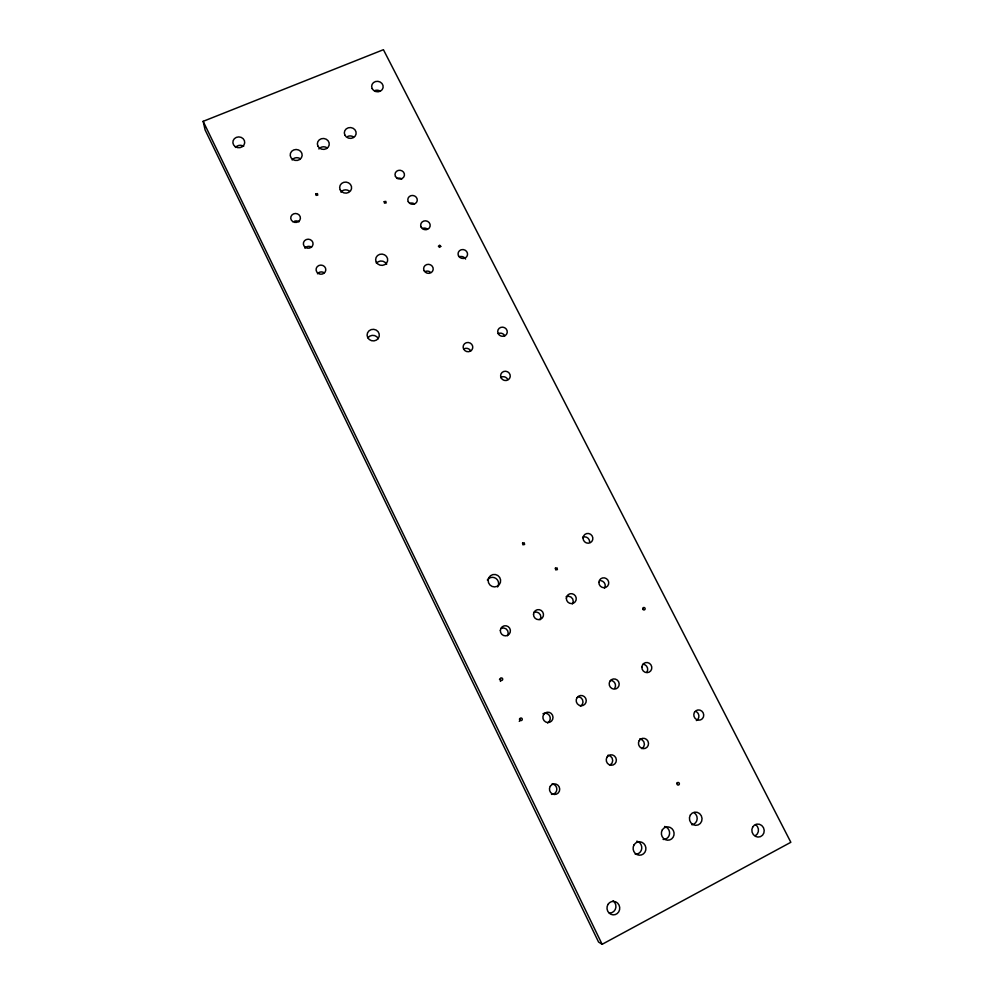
<?xml version="1.0" encoding="UTF-8"?>
<svg xmlns="http://www.w3.org/2000/svg" width="994" height="994" viewBox="0 0 994 994"><rect width="100%" height="100%" fill="white"/><g stroke="black" fill="none" stroke-linecap="round" stroke-linejoin="round"><path stroke-width="1.49" d="M602.128 944.3L790.839 842.291L383.423 49.7L203.161 121.33L205.087 129.891L598.562 942.039L602.128 944.3L203.161 121.33M755.552 824.56A6.486 6.063 71.2 0 1 755.328 835.693M613.037 900.812A6.66 6.287 83.6 0 1 609.372 913.026M235.516 147.46A5.852 5.355 1.9 0 1 243.679 146.304M374.663 90.64A5.703 5.194 9.7 0 1 380.342 91.224M499.473 679.424A1.255 1.23 73.4 0 1 500.417 681.375M519.365 719.159A1.267 1.23 77.9 0 1 519.241 721.346M367.979 337.724A6.039 5.74 7.1 0 1 378.379 338.668M487.321 579.974A6.212 6.126 41.2 0 1 495.869 578.396A6.212 6.126 41.2 0 1 497.596 586.945M607.943 755.229A5.181 4.982 73.6 0 1 610.018 765.02M552.03 783.931A5.231 5.057 81.4 0 1 556.814 789.484A5.231 5.057 81.4 0 1 551.484 794.368M696.595 711.803A5.107 4.858 64.8 0 1 696.334 720.563M639.664 738.94A5.156 4.933 69.9 0 1 641.776 748.656M501.299 377.099A4.796 4.585 20.9 0 1 507.685 379.36M582.583 537.294A4.908 4.759 42.6 0 1 589.628 542.041M340.892 192.103A5.914 5.479 7.1 0 1 349.118 190.898M376.403 263.311A5.952 5.591 8.7 0 1 386.666 264.28M694.247 812.806A6.573 6.212 73.3 0 1 691.836 824.759M664.626 826.461A6.61 6.262 75.8 0 1 669.558 833.842A6.61 6.262 75.8 0 1 663.11 839.445M636.819 841.16A6.647 6.299 78.6 0 1 641.739 848.578A6.647 6.299 78.6 0 1 635.228 854.219M578.322 696.719A5.107 4.945 68.8 0 1 580.347 706.349M533.741 612.49A4.995 4.895 54 0 1 540.09 619.759M566.12 596.711A4.97 4.846 51.4 0 1 572.457 603.942M610.813 680.381A5.082 4.908 64.6 0 1 614.764 688.233M425.382 271.486A4.746 4.461 12.3 0 1 430.091 271.934M464.335 348.708A4.784 4.56 16.4 0 1 470.709 350.957M501.063 628.419A5.02 4.945 58.7 0 1 507.412 635.725M542.985 713.717A5.132 4.995 74.2 0 1 549.707 716.065A5.132 4.995 74.2 0 1 547.495 722.911M643.006 664.203A5.057 4.858 61.3 0 1 646.97 671.994M600.637 580.633A4.958 4.796 49.7 0 1 604.514 588.262M459.315 256.85A4.721 4.423 14.9 0 1 465.59 259.074M498.429 333.537A4.759 4.51 19.3 0 1 504.766 335.786M304.897 248.177A4.796 4.473 3.7 0 1 311.569 247.171M317.446 273.785A4.796 4.51 4.1 0 1 324.131 272.754M294.336 221.302A4.784 4.436 3.5 0 1 299.095 221.761M409.752 203.41A4.697 4.361 11.2 0 1 414.411 203.869M422.462 228.483A4.709 4.398 12.1 0 1 427.134 228.931M397.115 178.498A4.684 4.336 10.5 0 1 401.775 178.97M347.801 136.389A5.852 5.368 7.9 0 1 353.628 136.986M318.888 148.976A5.889 5.405 6.3 0 1 327.076 147.808M292.087 159.897A5.914 5.442 4.7 0 1 300.337 158.729M555.373 568.208L555.721 569.91L557.41 569.587L557.062 567.897L555.373 568.208M522.558 543.109L522.906 544.799L524.596 544.488L524.248 542.811L522.558 543.109M440.752 246.4L439.497 247.382L438.404 246.177L439.671 245.183L440.752 246.4M384.206 201.633L384.504 203.161L386.144 202.925L385.834 201.397L384.206 201.633M315.819 193.855L316.092 195.383L317.745 195.147L317.459 193.619L315.819 193.855M752.731 826.946A6.573 6.15 71 0 0 757.9 837.072A6.573 6.15 71 0 0 763.454 827.642A6.573 6.15 71 0 0 752.731 826.946M607.98 904.416A6.759 6.374 83.4 0 0 613.074 914.853A6.759 6.374 83.4 0 0 619.026 905.074A6.759 6.374 83.4 0 0 607.98 904.416M235.305 146.69A5.927 5.417 2 0 0 244.686 142.912A5.927 5.417 2 0 0 236.348 137.371A5.927 5.417 2 0 0 235.305 146.69M372.203 88.665A5.778 5.243 9.7 0 0 382.156 89.684A5.778 5.243 9.7 0 0 377.882 81.334A5.778 5.243 9.7 0 0 372.203 88.665M677.076 783.036A1.305 1.23 71.4 0 0 678.082 785.049A1.305 1.23 71.4 0 0 679.225 783.185A1.305 1.23 71.4 0 0 677.076 783.036M642.72 608.626A1.242 1.193 53.7 0 0 644.497 609.831A1.242 1.193 53.7 0 0 644.572 607.707A1.242 1.193 53.7 0 0 642.72 608.626M500.404 678.492A1.267 1.242 72.7 0 0 501.374 680.468A1.267 1.242 72.7 0 0 502.566 678.641A1.267 1.242 72.7 0 0 500.404 678.492M519.974 718.575A1.28 1.255 77.4 0 0 520.943 720.563A1.28 1.255 77.4 0 0 522.148 718.724A1.28 1.255 77.4 0 0 519.974 718.575M367.681 337.538A6.113 5.802 7.2 0 0 378.229 338.482A6.113 5.802 7.2 0 0 373.694 329.325A6.113 5.802 7.2 0 0 367.681 337.538M488.141 580.198A6.299 6.2 40.7 0 0 497.162 586.311A6.299 6.2 40.7 0 0 497.845 575.526A6.299 6.2 40.7 0 0 488.141 580.198M607.036 757.105A5.256 5.045 73.3 0 0 611.086 765.256A5.256 5.045 73.3 0 0 615.795 757.714A5.256 5.045 73.3 0 0 607.036 757.105M550.291 786.254A5.305 5.119 81.1 0 0 554.317 794.492A5.305 5.119 81.1 0 0 559.162 786.85A5.305 5.119 81.1 0 0 550.291 786.254M694.533 712.176A5.181 4.933 64.5 0 0 698.608 720.165A5.181 4.933 64.5 0 0 703.143 712.785A5.181 4.933 64.5 0 0 694.533 712.176M639.229 740.58A5.231 5.007 69.6 0 0 643.292 748.656A5.231 5.007 69.6 0 0 647.939 741.176A5.231 5.007 69.6 0 0 639.229 740.58M501.113 377.844A4.858 4.635 20.9 0 0 509.462 378.59A4.858 4.635 20.9 0 0 505.722 371.247A4.858 4.635 20.9 0 0 501.113 377.844M583.056 537.94A4.982 4.821 42.3 0 0 590.212 542.749A4.982 4.821 42.3 0 0 590.61 534.3A4.982 4.821 42.3 0 0 583.056 537.94M340.221 189.866A5.989 5.542 7.2 0 0 350.547 190.873A5.989 5.542 7.2 0 0 346.161 182.101A5.989 5.542 7.2 0 0 340.221 189.866M376.229 262.068A6.039 5.653 8.8 0 0 386.629 263.05A6.039 5.653 8.8 0 0 382.156 254.104A6.039 5.653 8.8 0 0 376.229 262.068M690.358 815.043A6.672 6.299 73 0 0 695.539 825.343A6.672 6.299 73 0 0 701.304 815.763A6.672 6.299 73 0 0 690.358 815.043M662.339 829.853A6.697 6.349 75.6 0 0 667.521 840.203A6.697 6.349 75.6 0 0 673.36 830.562A6.697 6.349 75.6 0 0 662.339 829.853M634.097 844.776A6.734 6.386 78.3 0 0 639.254 855.2A6.734 6.386 78.3 0 0 645.181 845.484A6.734 6.386 78.3 0 0 634.097 844.776M576.992 697.726A5.169 5.02 68.4 0 0 580.981 705.752A5.169 5.02 68.4 0 0 585.702 698.347A5.169 5.02 68.4 0 0 576.992 697.726M533.505 614.255A5.069 4.958 53.5 0 0 540.748 619.163A5.069 4.958 53.5 0 0 541.233 610.478A5.069 4.958 53.5 0 0 533.505 614.255M566.356 598.239A5.045 4.908 51 0 0 573.575 603.122A5.045 4.908 51 0 0 573.998 594.499A5.045 4.908 51 0 0 566.356 598.239M609.968 681.151A5.144 4.97 64.2 0 0 613.969 689.115A5.144 4.97 64.2 0 0 618.628 681.785A5.144 4.97 64.2 0 0 609.968 681.151M424.103 270.703A4.808 4.51 12.4 0 0 432.39 271.486A4.808 4.51 12.4 0 0 428.774 264.342A4.808 4.51 12.4 0 0 424.103 270.703M463.614 349.031A4.846 4.61 16.4 0 0 471.964 349.789A4.846 4.61 16.4 0 0 468.273 342.495A4.846 4.61 16.4 0 0 463.614 349.031M500.342 630.42A5.082 5.007 57.9 0 0 507.623 635.352A5.082 5.007 57.9 0 0 508.145 626.605A5.082 5.007 57.9 0 0 500.342 630.42M543.693 714.475A5.206 5.057 73.8 0 0 547.669 722.551A5.206 5.057 73.8 0 0 552.465 715.084A5.206 5.057 73.8 0 0 543.693 714.475M641.863 667.21A5.119 4.92 61 0 0 649.157 672.143A5.119 4.92 61 0 0 649.48 663.371A5.119 4.92 61 0 0 641.863 667.21M598.885 582.372A5.02 4.858 49.4 0 0 606.079 587.23A5.02 4.858 49.4 0 0 606.464 578.67A5.02 4.858 49.4 0 0 598.885 582.372M458.532 255.868A4.784 4.473 14.9 0 0 466.758 256.651A4.784 4.473 14.9 0 0 463.117 249.556A4.784 4.473 14.9 0 0 458.532 255.868M498.193 333.649A4.821 4.572 19.3 0 0 506.48 334.406A4.821 4.572 19.3 0 0 502.778 327.163A4.821 4.572 19.3 0 0 498.193 333.649M305.419 247.394A4.858 4.523 3.8 0 0 313.048 244.176A4.858 4.523 3.8 0 0 306.189 239.591A4.858 4.523 3.8 0 0 305.419 247.394M318.142 273.362A4.871 4.56 4.2 0 0 325.796 270.107A4.871 4.56 4.2 0 0 318.9 265.497A4.871 4.56 4.2 0 0 318.142 273.362M292.783 221.612A4.846 4.485 3.6 0 0 300.399 218.431A4.846 4.485 3.6 0 0 293.565 213.872A4.846 4.485 3.6 0 0 292.783 221.612M408.261 201.67A4.759 4.411 11.3 0 0 416.461 202.465A4.759 4.411 11.3 0 0 412.895 195.47A4.759 4.411 11.3 0 0 408.261 201.67M421.145 227.092A4.771 4.448 12.1 0 0 429.371 227.887A4.771 4.448 12.1 0 0 425.78 220.83A4.771 4.448 12.1 0 0 421.145 227.092M395.463 176.423A4.746 4.386 10.6 0 0 403.639 177.23A4.746 4.386 10.6 0 0 400.097 170.272A4.746 4.386 10.6 0 0 395.463 176.423M344.881 135.159A5.939 5.43 8 0 0 355.106 136.19A5.939 5.43 8 0 0 350.758 127.567A5.939 5.43 8 0 0 344.881 135.159M317.918 146.155A5.964 5.467 6.4 0 0 328.194 147.174A5.964 5.467 6.4 0 0 323.845 138.501A5.964 5.467 6.4 0 0 317.918 146.155M292.708 159.438A5.989 5.504 4.7 0 0 302.151 155.586A5.989 5.504 4.7 0 0 293.677 149.957A5.989 5.504 4.7 0 0 292.708 159.438"/></g></svg>
